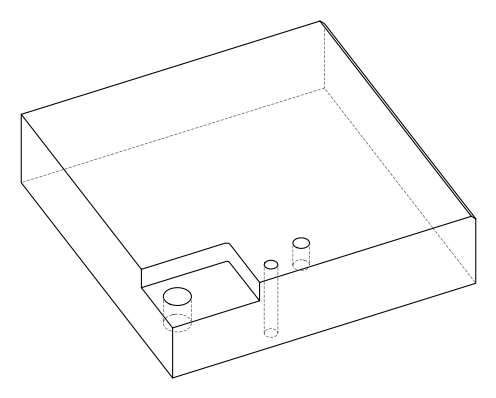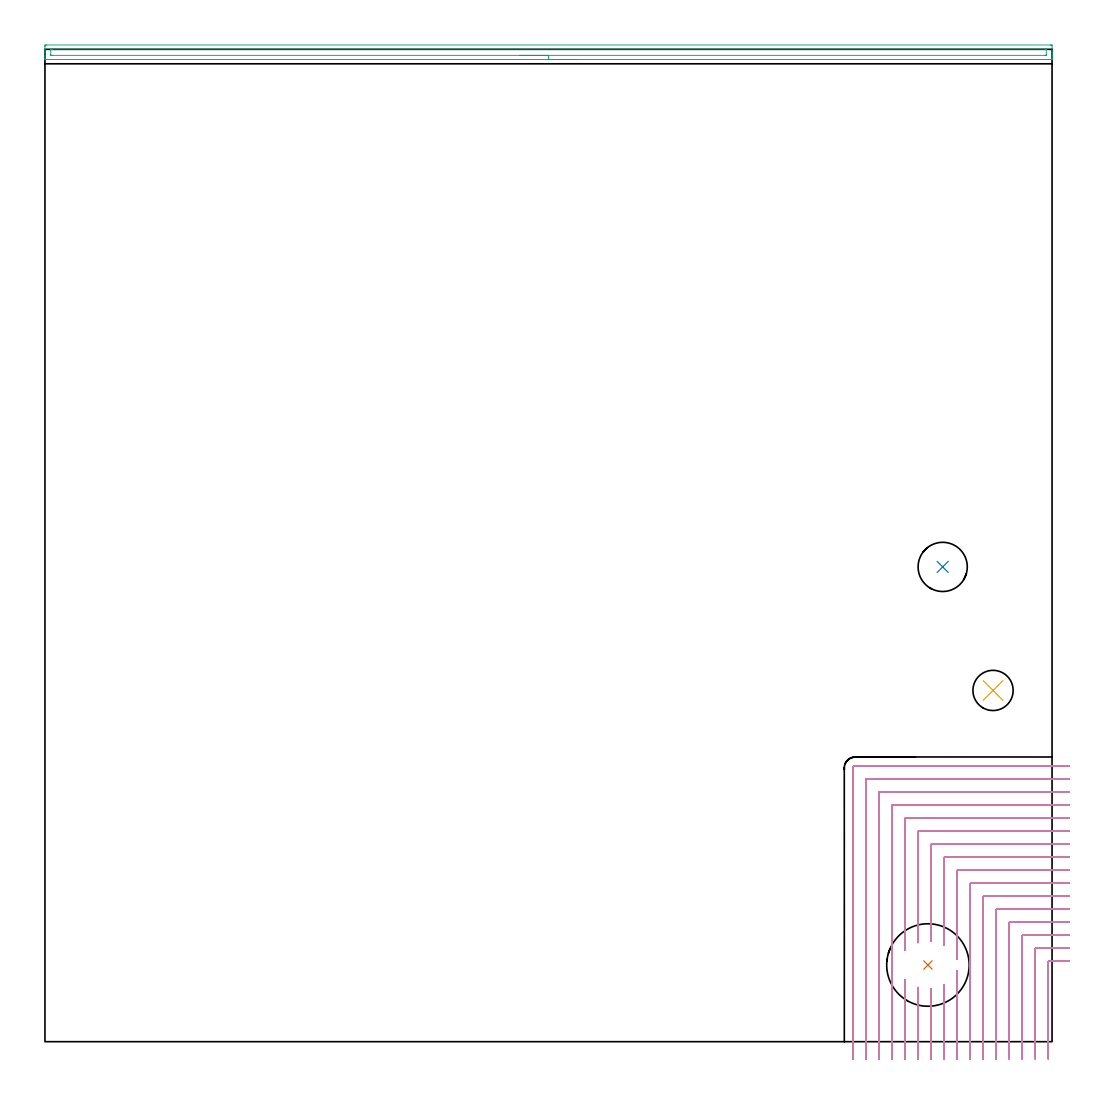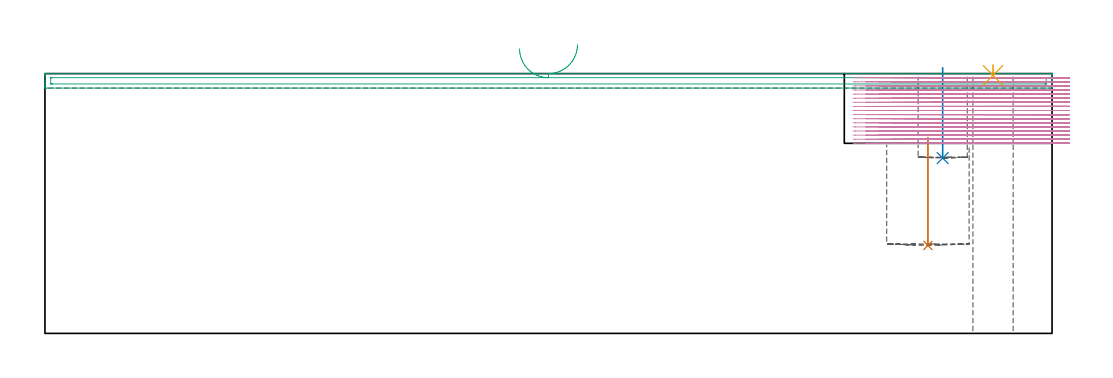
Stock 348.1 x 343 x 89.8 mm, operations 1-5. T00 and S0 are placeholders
(PLAN: 8 operations, 7 tool changes, 72.1 min)
(1 INDEXABLE_INSERT_DRILL_BLIND_HOLE_FROM_SOLID | STEP1POCKET | NXT0302_028 | 0.16 min | 37657 mm3)
(2 INDEXABLE_INSERT_DRILL_BLIND_HOLE_FROM_SOLID_1 | STEP1POCKET_1 | NXT0302_005 | 0.13 min | 6572 mm3)
(3 AREA_MILL | FG_CHAMFER_SURFACE | UGT0205_001 | 5.75 min | 4358 mm3)
(4 MILL_CORNER_NOTCH_RECTANGULAR | CORNER_NOTCH_RECTANGULAR | NXT0201_008 | Follow Part, ap 1.5, ae 75% | 65.14 min | 154837 mm3)
(5 SPOT_DRILL | STEP1HOLE | NXT0321_9005460120000 | 0.03 min | 1 mm3)
(6 DRILL_BLIND_HOLE_INTO_CENTER | STEP1HOLE | NXT0301_062 | 0.06 min | 815 mm3)
(7 GUN_DRILL_THROUGH_HOLE | STEP1HOLE | UGT0307_006 | 0.46 min | 4889 mm3)
(8 DRILL_TO_ENLARGE_THROUGH_HOLE | STEP1HOLE | UGT0301_272 | 0.39 min | 7895 mm3)
(TOOL NXT0302_028 | Index. Insert Drill 28.5mm [880-D2850L32-03] | D28.5 PA176 FL86 Z2)
(TOOL NXT0302_005 | Index. Insert Drill 17mm [880-D1700L20-05] | D17 PA176 FL85 Z2)
(TOOL UGT0205_001 | Chamfer Mill 20 x 3 x 45 deg. | D20 FL50 Z2)
(TOOL NXT0201_008 | ENDMILL 6mm [2P460-0600-NA 1630] | D6 FL26 Z6)
(TOOL NXT0321_9005460120000 | NC Spot Drill, 142deg, 12mm, Carbide, Uncoated | D12 PA142 FL30 Z2)
(TOOL NXT0301_062 | Carbide Drill 9.1mm [860.1-0910-027A1-MM 2214] | D9.1 PA140 FL47 Z2)
(TOOL UGT0307_006 | Gun Drill 9 mm | D9 PA130 FL24 Z1)
(TOOL UGT0301_272 | Twist Drill 13.9 mm | D13.9 PA118 FL108 Z2)
(OP 1 INDEXABLE_INSERT_DRILL_BLIND_HOLE_FROM_SOLID)
G17 G21 G94 G90
T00 M6
G54
G17 G0 G90 X305.2 Y26.5 S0 M3
G43 Z99.8 H1
G94 G81 G98 Z30.4 F250. R67.7
G80
M5
M2
(OP 2 INDEXABLE_INSERT_DRILL_BLIND_HOLE_FROM_SOLID_1)
G17 G21 G94 G90
T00 M6
G54
G17 G0 G90 X310.3 Y164.1 S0 M3
G43 Z99.8 H1
G94 G81 G98 Z60.6 F250. R91.8
G80
M5
M2
(OP 3 AREA_MILL)
G17 G21 G94 G90
T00 M6
G54
G17 G0 G90 X184.05 Y339.5 S1061 M3
G43 Z99.8 H0
G94 G1 X184.012 Z98.928 F250.
X183.898 Z98.063
X183.709 Z97.212
X183.447 Z96.38
X183.113 Z95.574
X182.71 Z94.8
X182.242 Z94.064
X181.71 Z93.372
X181.121 Z92.729
X180.478 Z92.14
X179.786 Z91.608
X179.05 Z91.14
X178.276 Z90.737
X177.47 Z90.403
X176.638 Z90.141
X175.787 Z89.952
X174.922 Z89.838
X174.05 Z89.8
X0.179
X0.01 Y339.503 Z89.788
X0.002 Y339.627 Z89.665
X0. Y339.757 Z89.543
Y339.992 Z89.307
Y340.692 Z88.603
Y341.914 Z87.383
Y342.436 Z86.858
Y343.047 Z86.248
Y343.308 Z85.987
Y343.919 Z85.377
X0.003 Y344.18 Z85.116
X0.01 Y344.493 Z84.803
X0.301 Y344.498 Z84.8
X0.626 Y344.5
X347.474
X347.799 Y344.498
X348.09 Y344.493 Z84.803
X348.1 Y344.18 Z85.116
Y342.436 Z86.858
Y341.914 Z87.383
Y341.564 Z87.732
Y341.042 Z88.254
Y340.692 Z88.603
Y339.992 Z89.307
Y339.757 Z89.543
X348.098 Y339.627 Z89.665
X348.09 Y339.503 Z89.788
X347.921 Y339.5 Z89.8
X174.05
Y340.914 Z88.386
X2.414 Y340.915 Z88.385
X2.184 Y340.917 Z88.383
X2.058 Y340.921 Z88.379
X2.009 Y340.928 Z88.372
X2.007 Y340.955 Z88.345
X2.001 Y341.095 Z88.205
Y342.839 Z86.461
X2.005 Y342.975 Z86.325
X2.01 Y343.076 Z86.224
X2.082 Y343.079 Z86.221
X2.414 Y343.084 Z86.216
X2.642 Y343.085 Z86.215
X345.686
X345.916 Y343.083 Z86.217
X346.042 Y343.079 Z86.221
X346.091 Y343.072 Z86.228
X346.093 Y343.045 Z86.255
X346.099 Y342.906 Z86.394
Y341.161 Z88.139
X346.095 Y341.026 Z88.274
X346.09 Y340.924 Z88.376
X346.018 Y340.921 Z88.379
X345.686 Y340.916 Z88.384
X345.458 Y340.915 Z88.385
X174.05 Y340.914 Z88.386
X173.178 Z88.424
X172.314 Z88.538
X171.462 Z88.727
X170.63 Z88.989
X169.824 Z89.323
X169.05 Z89.726
X168.314 Z90.194
X167.622 Z90.725
X166.979 Z91.315
X166.39 Z91.958
X165.858 Z92.65
X165.39 Z93.386
X164.987 Z94.16
X164.653 Z94.966
X164.391 Z95.798
X164.202 Z96.649
X164.088 Z97.514
X164.05 Z98.386
G0 Z99.8
M5
M2
(OP 4 MILL_CORNER_NOTCH_RECTANGULAR)
G17 G21 G94 G90
T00 M6
G54
G17 G0 G90 X354.1 Y27.9 S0 M3
G43 Z99.8 H1
Z88.382
G94 G1 X351.1 F250.
X347.095 F500.
G3 X346.8 Y27.605 R0.3
G1 Y-3.
Y-6. F250.
G0 Z99.8
X354.1 Y32.4
Z88.382
G1 X351.1
X342.596 F500.
G3 X342.3 Y32.105 R0.3
G1 Y-3.
Y-6. F250.
G0 Z99.8
X354.1 Y36.9
Z88.382
G1 X351.1
X338.096 F500.
G3 X337.8 Y36.604 R0.3
G1 Y-3.
Y-6. F250.
G0 Z99.8
X354.1 Y41.4
Z88.382
G1 X351.1
X333.596 F500.
G3 X333.3 Y41.104 R0.3
G1 Y-3.
Y-6. F250.
G0 Z99.8
X354.1 Y45.9
Z88.382
G1 X351.1
X329.096 F500.
G3 X328.8 Y45.604 R0.3
G1 Y-3.
Y-6. F250.
G0 Z99.8
X354.1 Y50.4
Z88.382
G1 X351.1
X324.596 F500.
G3 X324.3 Y50.104 R0.3
G1 Y-3.
Y-6. F250.
G0 Z99.8
X354.1 Y54.9
Z88.382
G1 X351.1
X320.096 F500.
G3 X319.8 Y54.604 R0.3
G1 Y-3.
Y-6. F250.
G0 Z99.8
X354.1 Y59.4
Z88.382
G1 X351.1
X315.597 F500.
G3 X315.3 Y59.103 R0.3
G1 Y31.448
Y28.448 F250.
G0 Z99.8
X354.1 Y63.9
Z88.382
G1 X351.1
X311.097 F500.
G3 X310.8 Y63.603 R0.3
G1 Y36.252
Y33.252 F250.
G0 Z99.8
X354.1 Y68.4
Z88.382
G1 X351.1
X306.597 F500.
G3 X306.3 Y68.103 R0.3
G1 Y37.692
Y34.692 F250.
G0 Z99.8
X354.1 Y72.9
Z88.382
G1 X351.1
X302.097 F500.
G3 X301.8 Y72.603 R0.3
G1 Y37.221
Y34.221 F250.
G0 Z99.8
X354.1 Y77.4
Z88.382
G1 X351.1
X297.597 F500.
G3 X297.3 Y77.103 R0.3
G1 Y34.507
Y31.507 F250.
G0 Z99.8
X315.3 Y24.562
Z88.382
G1 Y21.562
Y-3. F500.
Y-6. F250.
G0 Z99.8
X310.8 Y19.753
Z88.382
G1 Y16.753
Y-3. F500.
Y-6. F250.
G0 Z99.8
X306.3 Y18.31
Z88.382
G1 Y15.31
Y-3. F500.
Y-6. F250.
G0 Z99.8
X301.8 Y18.777
Z88.382
G1 Y15.777
Y-3. F500.
Y-6. F250.
G0 Z99.8
X297.3 Y21.499
Z88.382
G1 Y18.499
Y-3. F500.
Y-6. F250.
G0 Z99.8
X354.1 Y81.9
Z88.382
G1 X351.1
X293.097 F500.
G3 X292.8 Y81.603 R0.3
G1 Y-3.
Y-6. F250.
G0 Z99.8
X354.1 Y86.4
Z88.382
G1 X351.1
X288.597 F500.
G3 X288.3 Y86.103 R0.3
G1 Y-3.
Y-6. F250.
G0 Z99.8
X354.1 Y90.9
Z88.382
G1 X351.1
X284.098 F500.
G3 X283.8 Y90.602 R0.3
G1 Y-3.
Y-6. F250.
G0 Z99.8
X354.1 Y95.4
Z88.382
G1 X351.1
X280.1 F500.
G3 X279.3 Y94.6 R0.8
G1 Y-3.
Y-6. F250.
G0 Z99.8
X354.1 Y27.9
Z86.965
G1 X351.1
X347.095 F500.
G3 X346.8 Y27.605 R0.3
G1 Y-3.
Y-6. F250.
G0 Z99.8
X354.1 Y32.4
Z86.965
G1 X351.1
X342.596 F500.
G3 X342.3 Y32.104 R0.3
G1 Y-3.
Y-6. F250.
G0 Z99.8
X354.1 Y36.9
Z86.965
G1 X351.1
X338.096 F500.
G3 X337.8 Y36.604 R0.3
G1 Y-3.
Y-6. F250.
G0 Z99.8
X354.1 Y41.4
Z86.965
G1 X351.1
X333.596 F500.
G3 X333.3 Y41.104 R0.3
G1 Y-3.
Y-6. F250.
G0 Z99.8
X354.1 Y45.9
Z86.965
G1 X351.1
X329.096 F500.
G3 X328.8 Y45.604 R0.3
G1 Y-3.
Y-6. F250.
G0 Z99.8
X354.1 Y50.4
Z86.965
G1 X351.1
X324.596 F500.
G3 X324.3 Y50.104 R0.3
G1 Y-3.
Y-6. F250.
G0 Z99.8
X354.1 Y54.9
Z86.965
G1 X351.1
X320.096 F500.
G3 X319.8 Y54.604 R0.3
G1 Y-3.
Y-6. F250.
G0 Z99.8
X354.1 Y59.4
Z86.965
G1 X351.1
X315.597 F500.
G3 X315.3 Y59.103 R0.3
G1 Y31.448
Y28.448 F250.
G0 Z99.8
X354.1 Y63.9
Z86.965
G1 X351.1
X311.097 F500.
G3 X310.8 Y63.603 R0.3
G1 Y36.252
Y33.252 F250.
G0 Z99.8
X354.1 Y68.4
Z86.965
G1 X351.1
X306.597 F500.
G3 X306.3 Y68.103 R0.3
G1 Y37.692
Y34.692 F250.
G0 Z99.8
X354.1 Y72.9
Z86.965
G1 X351.1
X302.097 F500.
G3 X301.8 Y72.603 R0.3
G1 Y37.221
Y34.221 F250.
G0 Z99.8
X354.1 Y77.4
Z86.965
G1 X351.1
X297.597 F500.
G3 X297.3 Y77.103 R0.3
G1 Y34.507
Y31.507 F250.
G0 Z99.8
X315.3 Y24.564
Z86.965
G1 Y21.564
Y-3. F500.
Y-6. F250.
G0 Z99.8
X310.8 Y19.754
Z86.965
G1 Y16.754
Y-3. F500.
Y-6. F250.
G0 Z99.8
X306.3 Y18.31
Z86.965
G1 Y15.31
Y-3. F500.
Y-6. F250.
G0 Z99.8
X301.8 Y18.777
Z86.965
G1 Y15.777
Y-3. F500.
Y-6. F250.
G0 Z99.8
X297.3 Y21.5
Z86.965
G1 Y18.5
Y-3. F500.
Y-6. F250.
G0 Z99.8
X354.1 Y81.9
Z86.965
G1 X351.1
X293.097 F500.
G3 X292.8 Y81.603 R0.3
G1 Y-3.
Y-6. F250.
G0 Z99.8
X354.1 Y86.4
Z86.965
G1 X351.1
X288.597 F500.
G3 X288.3 Y86.103 R0.3
G1 Y-3.
Y-6. F250.
G0 Z99.8
X354.1 Y90.9
Z86.965
G1 X351.1
X284.098 F500.
G3 X283.8 Y90.602 R0.3
G1 Y-3.
Y-6. F250.
G0 Z99.8
X354.1 Y95.4
Z86.965
G1 X351.1
X280.1 F500.
G3 X279.3 Y94.6 R0.8
G1 Y-3.
Y-6. F250.
G0 Z99.8
X354.1 Y27.9
Z85.547
G1 X351.1
X347.095 F500.
G3 X346.8 Y27.605 R0.3
G1 Y-3.
Y-6. F250.
G0 Z99.8
X354.1 Y32.4
Z85.547
G1 X351.1
X342.596 F500.
G3 X342.3 Y32.104 R0.3
G1 Y-3.
Y-6. F250.
G0 Z99.8
X354.1 Y36.9
Z85.547
G1 X351.1
X338.096 F500.
G3 X337.8 Y36.604 R0.3
G1 Y-3.
Y-6. F250.
G0 Z99.8
X354.1 Y41.4
Z85.547
G1 X351.1
X333.596 F500.
G3 X333.3 Y41.104 R0.3
G1 Y-3.
Y-6. F250.
G0 Z99.8
X354.1 Y45.9
Z85.547
G1 X351.1
X329.096 F500.
G3 X328.8 Y45.604 R0.3
G1 Y-3.
Y-6. F250.
G0 Z99.8
X354.1 Y50.4
Z85.547
G1 X351.1
X324.596 F500.
G3 X324.3 Y50.104 R0.3
G1 Y-3.
Y-6. F250.
G0 Z99.8
X354.1 Y54.9
Z85.547
G1 X351.1
X320.096 F500.
G3 X319.8 Y54.604 R0.3
G1 Y-3.
Y-6. F250.
G0 Z99.8
X354.1 Y59.4
Z85.547
G1 X351.1
X315.597 F500.
G3 X315.3 Y59.103 R0.3
G1 Y31.448
Y28.448 F250.
G0 Z99.8
X354.1 Y63.9
Z85.547
G1 X351.1
X311.097 F500.
G3 X310.8 Y63.603 R0.3
G1 Y36.252
Y33.252 F250.
G0 Z99.8
X354.1 Y68.4
Z85.547
G1 X351.1
X306.597 F500.
G3 X306.3 Y68.103 R0.3
G1 Y37.692
Y34.692 F250.
G0 Z99.8
X354.1 Y72.9
Z85.547
G1 X351.1
X302.097 F500.
G3 X301.8 Y72.603 R0.3
G1 Y37.221
Y34.221 F250.
G0 Z99.8
X354.1 Y77.4
Z85.547
G1 X351.1
X297.597 F500.
G3 X297.3 Y77.103 R0.3
G1 Y34.507
Y31.507 F250.
G0 Z99.8
X315.3 Y24.564
Z85.547
G1 Y21.564
Y-3. F500.
Y-6. F250.
G0 Z99.8
X310.8 Y19.754
Z85.547
G1 Y16.754
Y-3. F500.
Y-6. F250.
G0 Z99.8
X306.3 Y18.31
Z85.547
G1 Y15.31
Y-3. F500.
Y-6. F250.
G0 Z99.8
X301.8 Y18.777
Z85.547
G1 Y15.777
Y-3. F500.
Y-6. F250.
G0 Z99.8
X297.3 Y21.5
Z85.547
G1 Y18.5
Y-3. F500.
Y-6. F250.
G0 Z99.8
X354.1 Y81.9
Z85.547
G1 X351.1
X293.097 F500.
G3 X292.8 Y81.603 R0.3
G1 Y-3.
Y-6. F250.
G0 Z99.8
X354.1 Y86.4
Z85.547
G1 X351.1
X288.597 F500.
G3 X288.3 Y86.103 R0.3
G1 Y-3.
Y-6. F250.
G0 Z99.8
X354.1 Y90.9
Z85.547
G1 X351.1
X284.098 F500.
G3 X283.8 Y90.602 R0.3
G1 Y-3.
Y-6. F250.
G0 Z99.8
X354.1 Y95.4
Z85.547
G1 X351.1
X280.1 F500.
G3 X279.3 Y94.6 R0.8
G1 Y-3.
Y-6. F250.
G0 Z99.8
X354.1 Y27.9
Z84.129
G1 X351.1
X347.095 F500.
G3 X346.8 Y27.605 R0.3
G1 Y-3.
Y-6. F250.
G0 Z99.8
X354.1 Y32.4
Z84.129
G1 X351.1
X342.596 F500.
G3 X342.3 Y32.104 R0.3
G1 Y-3.
Y-6. F250.
G0 Z99.8
X354.1 Y36.9
Z84.129
G1 X351.1
X338.096 F500.
G3 X337.8 Y36.604 R0.3
G1 Y-3.
Y-6. F250.
G0 Z99.8
X354.1 Y41.4
Z84.129
G1 X351.1
X333.596 F500.
G3 X333.3 Y41.104 R0.3
G1 Y-3.
Y-6. F250.
G0 Z99.8
X354.1 Y45.9
Z84.129
G1 X351.1
X329.096 F500.
G3 X328.8 Y45.604 R0.3
G1 Y-3.
Y-6. F250.
G0 Z99.8
X354.1 Y50.4
Z84.129
G1 X351.1
X324.596 F500.
G3 X324.3 Y50.104 R0.3
G1 Y-3.
Y-6. F250.
G0 Z99.8
X354.1 Y54.9
Z84.129
G1 X351.1
X320.096 F500.
G3 X319.8 Y54.604 R0.3
G1 Y-3.
Y-6. F250.
G0 Z99.8
X354.1 Y59.4
Z84.129
G1 X351.1
X315.597 F500.
G3 X315.3 Y59.103 R0.3
G1 Y31.448
Y28.448 F250.
G0 Z99.8
X354.1 Y63.9
Z84.129
G1 X351.1
X311.097 F500.
G3 X310.8 Y63.603 R0.3
G1 Y36.252
Y33.252 F250.
G0 Z99.8
X354.1 Y68.4
Z84.129
G1 X351.1
X306.597 F500.
G3 X306.3 Y68.103 R0.3
G1 Y37.692
Y34.692 F250.
G0 Z99.8
X354.1 Y72.9
Z84.129
G1 X351.1
X302.097 F500.
G3 X301.8 Y72.603 R0.3
G1 Y37.221
Y34.221 F250.
G0 Z99.8
X354.1 Y77.4
Z84.129
G1 X351.1
X297.597 F500.
G3 X297.3 Y77.103 R0.3
G1 Y34.507
Y31.507 F250.
G0 Z99.8
X315.3 Y24.562
Z84.129
G1 Y21.562
Y-3. F500.
Y-6. F250.
G0 Z99.8
X310.8 Y19.753
Z84.129
G1 Y16.753
Y-3. F500.
Y-6. F250.
G0 Z99.8
X306.3 Y18.31
Z84.129
G1 Y15.31
Y-3. F500.
Y-6. F250.
G0 Z99.8
X301.8 Y18.777
Z84.129
G1 Y15.777
Y-3. F500.
Y-6. F250.
G0 Z99.8
X297.3 Y21.499
Z84.129
G1 Y18.499
Y-3. F500.
Y-6. F250.
G0 Z99.8
X354.1 Y81.9
Z84.129
G1 X351.1
X293.097 F500.
G3 X292.8 Y81.603 R0.3
G1 Y-3.
Y-6. F250.
G0 Z99.8
X354.1 Y86.4
Z84.129
G1 X351.1
X288.597 F500.
G3 X288.3 Y86.103 R0.3
G1 Y-3.
Y-6. F250.
G0 Z99.8
X354.1 Y90.9
Z84.129
G1 X351.1
X284.098 F500.
G3 X283.8 Y90.602 R0.3
G1 Y-3.
Y-6. F250.
G0 Z99.8
X354.1 Y95.4
Z84.129
G1 X351.1
X280.1 F500.
G3 X279.3 Y94.6 R0.8
G1 Y-3.
Y-6. F250.
G0 Z99.8
X354.1 Y27.9
Z82.712
G1 X351.1
X347.095 F500.
G3 X346.8 Y27.605 R0.3
G1 Y-3.
Y-6. F250.
G0 Z99.8
X354.1 Y32.4
Z82.712
G1 X351.1
X342.596 F500.
G3 X342.3 Y32.104 R0.3
G1 Y-3.
Y-6. F250.
G0 Z99.8
X354.1 Y36.9
Z82.712
G1 X351.1
X338.096 F500.
G3 X337.8 Y36.604 R0.3
G1 Y-3.
Y-6. F250.
G0 Z99.8
X354.1 Y41.4
Z82.712
G1 X351.1
X333.596 F500.
G3 X333.3 Y41.104 R0.3
G1 Y-3.
Y-6. F250.
G0 Z99.8
X354.1 Y45.9
Z82.712
G1 X351.1
X329.096 F500.
G3 X328.8 Y45.604 R0.3
G1 Y-3.
Y-6. F250.
G0 Z99.8
X354.1 Y50.4
Z82.712
G1 X351.1
X324.596 F500.
G3 X324.3 Y50.104 R0.3
G1 Y-3.
Y-6. F250.
G0 Z99.8
X354.1 Y54.9
Z82.712
G1 X351.1
X320.096 F500.
G3 X319.8 Y54.604 R0.3
G1 Y-3.
Y-6. F250.
G0 Z99.8
X354.1 Y59.4
Z82.712
G1 X351.1
X315.597 F500.
G3 X315.3 Y59.103 R0.3
G1 Y31.448
Y28.448 F250.
G0 Z99.8
X354.1 Y63.9
Z82.712
G1 X351.1
X311.097 F500.
G3 X310.8 Y63.603 R0.3
G1 Y36.252
Y33.252 F250.
G0 Z99.8
X354.1 Y68.4
Z82.712
G1 X351.1
X306.597 F500.
G3 X306.3 Y68.103 R0.3
G1 Y37.692
Y34.692 F250.
G0 Z99.8
X354.1 Y72.9
Z82.712
G1 X351.1
X302.097 F500.
G3 X301.8 Y72.603 R0.3
G1 Y37.221
Y34.221 F250.
G0 Z99.8
X354.1 Y77.4
Z82.712
G1 X351.1
X297.597 F500.
G3 X297.3 Y77.103 R0.3
G1 Y34.507
Y31.507 F250.
G0 Z99.8
X315.3 Y24.562
Z82.712
G1 Y21.562
Y-3. F500.
Y-6. F250.
G0 Z99.8
X310.8 Y19.753
Z82.712
G1 Y16.753
Y-3. F500.
Y-6. F250.
G0 Z99.8
X306.3 Y18.31
Z82.712
G1 Y15.31
Y-3. F500.
Y-6. F250.
G0 Z99.8
X301.8 Y18.777
Z82.712
G1 Y15.777
Y-3. F500.
Y-6. F250.
G0 Z99.8
X297.3 Y21.499
Z82.712
G1 Y18.499
Y-3. F500.
Y-6. F250.
G0 Z99.8
X354.1 Y81.9
Z82.712
G1 X351.1
X293.097 F500.
G3 X292.8 Y81.603 R0.3
G1 Y-3.
Y-6. F250.
G0 Z99.8
X354.1 Y86.4
Z82.712
G1 X351.1
X288.597 F500.
G3 X288.3 Y86.103 R0.3
G1 Y-3.
Y-6. F250.
G0 Z99.8
X354.1 Y90.9
Z82.712
G1 X351.1
X284.098 F500.
G3 X283.8 Y90.602 R0.3
G1 Y-3.
Y-6. F250.
G0 Z99.8
X354.1 Y95.4
Z82.712
G1 X351.1
X280.1 F500.
G3 X279.3 Y94.6 R0.8
G1 Y-3.
Y-6. F250.
G0 Z99.8
X354.1 Y27.9
Z81.294
G1 X351.1
X347.095 F500.
G3 X346.8 Y27.605 R0.3
G1 Y-3.
Y-6. F250.
G0 Z99.8
X354.1 Y32.4
Z81.294
G1 X351.1
X342.596 F500.
G3 X342.3 Y32.104 R0.3
G1 Y-3.
Y-6. F250.
G0 Z99.8
X354.1 Y36.9
Z81.294
G1 X351.1
X338.096 F500.
G3 X337.8 Y36.604 R0.3
G1 Y-3.
Y-6. F250.
G0 Z99.8
X354.1 Y41.4
Z81.294
G1 X351.1
X333.596 F500.
G3 X333.3 Y41.104 R0.3
G1 Y-3.
Y-6. F250.
G0 Z99.8
X354.1 Y45.9
Z81.294
G1 X351.1
X329.096 F500.
G3 X328.8 Y45.604 R0.3
G1 Y-3.
Y-6. F250.
G0 Z99.8
X354.1 Y50.4
Z81.294
G1 X351.1
X324.596 F500.
G3 X324.3 Y50.104 R0.3
G1 Y-3.
Y-6. F250.
G0 Z99.8
X354.1 Y54.9
Z81.294
G1 X351.1
X320.096 F500.
G3 X319.8 Y54.604 R0.3
G1 Y-3.
Y-6. F250.
G0 Z99.8
X354.1 Y59.4
Z81.294
G1 X351.1
X315.597 F500.
G3 X315.3 Y59.103 R0.3
G1 Y31.449
Y28.449 F250.
G0 Z99.8
X354.1 Y63.9
Z81.294
G1 X351.1
X311.097 F500.
G3 X310.8 Y63.603 R0.3
G1 Y36.253
Y33.253 F250.
G0 Z99.8
X354.1 Y68.4
Z81.294
G1 X351.1
X306.597 F500.
G3 X306.3 Y68.103 R0.3
G1 Y37.693
Y34.693 F250.
G0 Z99.8
X354.1 Y72.9
Z81.294
G1 X351.1
X302.097 F500.
G3 X301.8 Y72.603 R0.3
G1 Y37.222
Y34.222 F250.
G0 Z99.8
X354.1 Y77.4
Z81.294
G1 X351.1
X297.597 F500.
G3 X297.3 Y77.103 R0.3
G1 Y34.506
Y31.506 F250.
G0 Z99.8
X315.3 Y24.555
Z81.294
G1 Y21.555
Y-3. F500.
Y-6. F250.
G0 Z99.8
X310.8 Y19.75
Z81.294
G1 Y16.75
Y-3. F500.
Y-6. F250.
G0 Z99.8
X306.3 Y18.308
Z81.294
G1 Y15.308
Y-3. F500.
Y-6. F250.
G0 Z99.8
X301.8 Y18.777
Z81.294
G1 Y15.777
Y-3. F500.
Y-6. F250.
G0 Z99.8
X297.3 Y21.497
Z81.294
G1 Y18.497
Y-3. F500.
Y-6. F250.
G0 Z99.8
X354.1 Y81.9
Z81.294
G1 X351.1
X293.097 F500.
G3 X292.8 Y81.603 R0.3
G1 Y-3.
Y-6. F250.
G0 Z99.8
X354.1 Y86.4
Z81.294
G1 X351.1
X288.597 F500.
G3 X288.3 Y86.103 R0.3
G1 Y-3.
Y-6. F250.
G0 Z99.8
X354.1 Y90.9
Z81.294
G1 X351.1
X284.098 F500.
G3 X283.8 Y90.602 R0.3
G1 Y-3.
Y-6. F250.
G0 Z99.8
X354.1 Y95.4
Z81.294
G1 X351.1
X280.1 F500.
G3 X279.3 Y94.6 R0.8
G1 Y-3.
Y-6. F250.
G0 Z99.8
X354.1 Y27.9
Z79.876
G1 X351.1
X347.095 F500.
G3 X346.8 Y27.605 R0.3
G1 Y-3.
Y-6. F250.
G0 Z99.8
X354.1 Y32.4
Z79.876
G1 X351.1
X342.596 F500.
G3 X342.3 Y32.104 R0.3
G1 Y-3.
Y-6. F250.
G0 Z99.8
X354.1 Y36.9
Z79.876
G1 X351.1
X338.096 F500.
G3 X337.8 Y36.604 R0.3
G1 Y-3.
Y-6. F250.
G0 Z99.8
X354.1 Y41.4
Z79.876
G1 X351.1
X333.596 F500.
G3 X333.3 Y41.104 R0.3
G1 Y-3.
Y-6. F250.
G0 Z99.8
X354.1 Y45.9
Z79.876
G1 X351.1
X329.096 F500.
G3 X328.8 Y45.604 R0.3
G1 Y-3.
Y-6. F250.
G0 Z99.8
X354.1 Y50.4
Z79.876
G1 X351.1
X324.596 F500.
G3 X324.3 Y50.104 R0.3
G1 Y-3.
Y-6. F250.
G0 Z99.8
X354.1 Y54.9
Z79.876
G1 X351.1
X320.096 F500.
G3 X319.8 Y54.604 R0.3
G1 Y-3.
Y-6. F250.
G0 Z99.8
X354.1 Y59.4
Z79.876
G1 X351.1
X315.597 F500.
G3 X315.3 Y59.103 R0.3
G1 Y31.449
Y28.449 F250.
G0 Z99.8
X354.1 Y63.9
Z79.876
G1 X351.1
X311.097 F500.
G3 X310.8 Y63.603 R0.3
G1 Y36.253
Y33.253 F250.
G0 Z99.8
X354.1 Y68.4
Z79.876
G1 X351.1
X306.597 F500.
G3 X306.3 Y68.103 R0.3
G1 Y37.693
Y34.693 F250.
G0 Z99.8
X354.1 Y72.9
Z79.876
G1 X351.1
X302.097 F500.
G3 X301.8 Y72.603 R0.3
G1 Y37.222
Y34.222 F250.
G0 Z99.8
X354.1 Y77.4
Z79.876
G1 X351.1
X297.597 F500.
G3 X297.3 Y77.103 R0.3
G1 Y34.506
Y31.506 F250.
G0 Z99.8
X315.3 Y24.557
Z79.876
G1 Y21.557
Y-3. F500.
Y-6. F250.
G0 Z99.8
X310.8 Y19.751
Z79.876
G1 Y16.751
Y-3. F500.
Y-6. F250.
G0 Z99.8
X306.3 Y18.309
Z79.876
G1 Y15.309
Y-3. F500.
Y-6. F250.
G0 Z99.8
X301.8 Y18.777
Z79.876
G1 Y15.777
Y-3. F500.
Y-6. F250.
G0 Z99.8
X297.3 Y21.498
Z79.876
G1 Y18.498
Y-3. F500.
Y-6. F250.
G0 Z99.8
X354.1 Y81.9
Z79.876
G1 X351.1
X293.097 F500.
G3 X292.8 Y81.603 R0.3
G1 Y-3.
Y-6. F250.
G0 Z99.8
X354.1 Y86.4
Z79.876
G1 X351.1
X288.597 F500.
G3 X288.3 Y86.103 R0.3
G1 Y-3.
Y-6. F250.
G0 Z99.8
X354.1 Y90.9
Z79.876
G1 X351.1
X284.098 F500.
G3 X283.8 Y90.602 R0.3
G1 Y-3.
Y-6. F250.
G0 Z99.8
X354.1 Y95.4
Z79.876
G1 X351.1
X280.1 F500.
G3 X279.3 Y94.6 R0.8
G1 Y-3.
Y-6. F250.
G0 Z99.8
X354.1 Y27.9
Z78.459
G1 X351.1
X347.095 F500.
G3 X346.8 Y27.605 R0.3
G1 Y-3.
Y-6. F250.
G0 Z99.8
X354.1 Y32.4
Z78.459
G1 X351.1
X342.596 F500.
G3 X342.3 Y32.104 R0.3
G1 Y-3.
Y-6. F250.
G0 Z99.8
X354.1 Y36.9
Z78.459
G1 X351.1
X338.096 F500.
G3 X337.8 Y36.604 R0.3
G1 Y-3.
Y-6. F250.
G0 Z99.8
X354.1 Y41.4
Z78.459
G1 X351.1
X333.596 F500.
G3 X333.3 Y41.104 R0.3
G1 Y-3.
Y-6. F250.
G0 Z99.8
X354.1 Y45.9
Z78.459
G1 X351.1
X329.096 F500.
G3 X328.8 Y45.604 R0.3
G1 Y-3.
Y-6. F250.
G0 Z99.8
X354.1 Y50.4
Z78.459
G1 X351.1
X324.596 F500.
G3 X324.3 Y50.104 R0.3
G1 Y-3.
Y-6. F250.
G0 Z99.8
X354.1 Y54.9
Z78.459
G1 X351.1
X320.096 F500.
G3 X319.8 Y54.604 R0.3
G1 Y-3.
Y-6. F250.
G0 Z99.8
X354.1 Y59.4
Z78.459
G1 X351.1
X315.597 F500.
G3 X315.3 Y59.103 R0.3
G1 Y31.449
Y28.449 F250.
G0 Z99.8
X354.1 Y63.9
Z78.459
G1 X351.1
X311.097 F500.
G3 X310.8 Y63.603 R0.3
G1 Y36.253
Y33.253 F250.
G0 Z99.8
X354.1 Y68.4
Z78.459
G1 X351.1
X306.597 F500.
G3 X306.3 Y68.103 R0.3
G1 Y37.692
Y34.692 F250.
G0 Z99.8
X354.1 Y72.9
Z78.459
G1 X351.1
X302.097 F500.
G3 X301.8 Y72.603 R0.3
G1 Y37.221
Y34.221 F250.
G0 Z99.8
X354.1 Y77.4
Z78.459
G1 X351.1
X297.597 F500.
G3 X297.3 Y77.103 R0.3
G1 Y34.506
Y31.506 F250.
G0 Z99.8
X315.3 Y24.563
Z78.459
G1 Y21.563
Y-3. F500.
Y-6. F250.
G0 Z99.8
X310.8 Y19.751
Z78.459
G1 Y16.751
Y-3. F500.
Y-6. F250.
G0 Z99.8
X306.3 Y18.309
Z78.459
G1 Y15.309
Y-3. F500.
Y-6. F250.
G0 Z99.8
X301.8 Y18.778
Z78.459
G1 Y15.778
Y-3. F500.
Y-6. F250.
G0 Z99.8
X297.3 Y21.499
Z78.459
G1 Y18.499
Y-3. F500.
Y-6. F250.
G0 Z99.8
X354.1 Y81.9
Z78.459
G1 X351.1
X293.097 F500.
G3 X292.8 Y81.603 R0.3
G1 Y-3.
Y-6. F250.
G0 Z99.8
X354.1 Y86.4
Z78.459
G1 X351.1
X288.597 F500.
G3 X288.3 Y86.103 R0.3
G1 Y-3.
Y-6. F250.
G0 Z99.8
X354.1 Y90.9
Z78.459
G1 X351.1
X284.098 F500.
G3 X283.8 Y90.602 R0.3
G1 Y-3.
Y-6. F250.
G0 Z99.8
X354.1 Y95.4
Z78.459
G1 X351.1
X280.1 F500.
G3 X279.3 Y94.6 R0.8
G1 Y-3.
Y-6. F250.
G0 Z99.8
X354.1 Y27.9
Z77.041
G1 X351.1
X347.095 F500.
G3 X346.8 Y27.605 R0.3
G1 Y-3.
Y-6. F250.
G0 Z99.8
X354.1 Y32.4
Z77.041
G1 X351.1
X342.596 F500.
G3 X342.3 Y32.104 R0.3
G1 Y-3.
Y-6. F250.
G0 Z99.8
X354.1 Y36.9
Z77.041
G1 X351.1
X338.096 F500.
G3 X337.8 Y36.604 R0.3
G1 Y-3.
Y-6. F250.
G0 Z99.8
X354.1 Y41.4
Z77.041
G1 X351.1
X333.596 F500.
G3 X333.3 Y41.104 R0.3
G1 Y-3.
Y-6. F250.
G0 Z99.8
X354.1 Y45.9
Z77.041
G1 X351.1
X329.096 F500.
G3 X328.8 Y45.604 R0.3
G1 Y-3.
Y-6. F250.
G0 Z99.8
X354.1 Y50.4
Z77.041
G1 X351.1
X324.596 F500.
G3 X324.3 Y50.104 R0.3
G1 Y-3.
Y-6. F250.
G0 Z99.8
X354.1 Y54.9
Z77.041
G1 X351.1
X320.096 F500.
G3 X319.8 Y54.604 R0.3
G1 Y-3.
Y-6. F250.
G0 Z99.8
X354.1 Y59.4
Z77.041
G1 X351.1
X315.597 F500.
G3 X315.3 Y59.103 R0.3
G1 Y31.448
Y28.448 F250.
G0 Z99.8
X354.1 Y63.9
Z77.041
G1 X351.1
X311.097 F500.
G3 X310.8 Y63.603 R0.3
G1 Y36.252
Y33.252 F250.
G0 Z99.8
X354.1 Y68.4
Z77.041
G1 X351.1
X306.597 F500.
G3 X306.3 Y68.103 R0.3
G1 Y37.692
Y34.692 F250.
G0 Z99.8
X354.1 Y72.9
Z77.041
G1 X351.1
X302.097 F500.
G3 X301.8 Y72.603 R0.3
G1 Y37.221
Y34.221 F250.
G0 Z99.8
X354.1 Y77.4
Z77.041
G1 X351.1
X297.597 F500.
G3 X297.3 Y77.103 R0.3
G1 Y34.506
Y31.506 F250.
G0 Z99.8
X315.3 Y24.563
Z77.041
G1 Y21.563
Y-3. F500.
Y-6. F250.
G0 Z99.8
X310.8 Y19.753
Z77.041
G1 Y16.753
Y-3. F500.
Y-6. F250.
G0 Z99.8
X306.3 Y18.31
Z77.041
G1 Y15.31
Y-3. F500.
Y-6. F250.
G0 Z99.8
X301.8 Y18.778
Z77.041
G1 Y15.778
Y-3. F500.
Y-6. F250.
G0 Z99.8
X297.3 Y21.499
Z77.041
G1 Y18.499
Y-3. F500.
Y-6. F250.
G0 Z99.8
X354.1 Y81.9
Z77.041
G1 X351.1
X293.097 F500.
G3 X292.8 Y81.603 R0.3
G1 Y-3.
Y-6. F250.
G0 Z99.8
X354.1 Y86.4
Z77.041
G1 X351.1
X288.597 F500.
G3 X288.3 Y86.103 R0.3
G1 Y-3.
Y-6. F250.
G0 Z99.8
X354.1 Y90.9
Z77.041
G1 X351.1
X284.098 F500.
G3 X283.8 Y90.602 R0.3
G1 Y-3.
Y-6. F250.
G0 Z99.8
X354.1 Y95.4
Z77.041
G1 X351.1
X280.1 F500.
G3 X279.3 Y94.6 R0.8
G1 Y-3.
Y-6. F250.
G0 Z99.8
X354.1 Y27.9
Z75.623
G1 X351.1
X347.095 F500.
G3 X346.8 Y27.605 R0.3
G1 Y-3.
Y-6. F250.
G0 Z99.8
X354.1 Y32.4
Z75.623
G1 X351.1
X342.596 F500.
G3 X342.3 Y32.104 R0.3
G1 Y-3.
Y-6. F250.
G0 Z99.8
X354.1 Y36.9
Z75.623
G1 X351.1
X338.096 F500.
G3 X337.8 Y36.604 R0.3
G1 Y-3.
Y-6. F250.
G0 Z99.8
X354.1 Y41.4
Z75.623
G1 X351.1
X333.596 F500.
G3 X333.3 Y41.104 R0.3
G1 Y-3.
Y-6. F250.
G0 Z99.8
X354.1 Y45.9
Z75.623
G1 X351.1
X329.096 F500.
G3 X328.8 Y45.604 R0.3
G1 Y-3.
Y-6. F250.
G0 Z99.8
X354.1 Y50.4
Z75.623
G1 X351.1
X324.596 F500.
G3 X324.3 Y50.104 R0.3
G1 Y-3.
Y-6. F250.
G0 Z99.8
X354.1 Y54.9
Z75.623
G1 X351.1
X320.096 F500.
G3 X319.8 Y54.604 R0.3
G1 Y-3.
Y-6. F250.
G0 Z99.8
X354.1 Y59.4
Z75.623
G1 X351.1
X315.597 F500.
G3 X315.3 Y59.103 R0.3
G1 Y31.448
Y28.448 F250.
G0 Z99.8
X354.1 Y63.9
Z75.623
G1 X351.1
X311.097 F500.
G3 X310.8 Y63.603 R0.3
G1 Y36.252
Y33.252 F250.
G0 Z99.8
X354.1 Y68.4
Z75.623
G1 X351.1
X306.597 F500.
G3 X306.3 Y68.103 R0.3
G1 Y37.692
Y34.692 F250.
G0 Z99.8
X354.1 Y72.9
Z75.623
G1 X351.1
X302.097 F500.
G3 X301.8 Y72.603 R0.3
G1 Y37.221
Y34.221 F250.
G0 Z99.8
X354.1 Y77.4
Z75.623
G1 X351.1
X297.597 F500.
G3 X297.3 Y77.103 R0.3
G1 Y34.507
Y31.507 F250.
G0 Z99.8
X315.3 Y24.564
Z75.623
G1 Y21.564
Y-3. F500.
Y-6. F250.
G0 Z99.8
X310.8 Y19.754
Z75.623
G1 Y16.754
Y-3. F500.
Y-6. F250.
G0 Z99.8
X306.3 Y18.31
Z75.623
G1 Y15.31
Y-3. F500.
Y-6. F250.
G0 Z99.8
X301.8 Y18.777
Z75.623
G1 Y15.777
Y-3. F500.
Y-6. F250.
G0 Z99.8
X297.3 Y21.5
Z75.623
G1 Y18.5
Y-3. F500.
Y-6. F250.
G0 Z99.8
X354.1 Y81.9
Z75.623
G1 X351.1
X293.097 F500.
G3 X292.8 Y81.603 R0.3
G1 Y-3.
Y-6. F250.
G0 Z99.8
X354.1 Y86.4
Z75.623
G1 X351.1
X288.597 F500.
G3 X288.3 Y86.103 R0.3
G1 Y-3.
Y-6. F250.
G0 Z99.8
X354.1 Y90.9
Z75.623
G1 X351.1
X284.098 F500.
G3 X283.8 Y90.602 R0.3
G1 Y-3.
Y-6. F250.
G0 Z99.8
X354.1 Y95.4
Z75.623
G1 X351.1
X280.1 F500.
G3 X279.3 Y94.6 R0.8
G1 Y-3.
Y-6. F250.
G0 Z99.8
X354.1 Y27.9
Z74.206
G1 X351.1
X347.095 F500.
G3 X346.8 Y27.605 R0.3
G1 Y-3.
Y-6. F250.
G0 Z99.8
X354.1 Y32.4
Z74.206
G1 X351.1
X342.596 F500.
G3 X342.3 Y32.104 R0.3
G1 Y-3.
Y-6. F250.
G0 Z99.8
X354.1 Y36.9
Z74.206
G1 X351.1
X338.096 F500.
G3 X337.8 Y36.604 R0.3
G1 Y-3.
Y-6. F250.
G0 Z99.8
X354.1 Y41.4
Z74.206
G1 X351.1
X333.596 F500.
G3 X333.3 Y41.104 R0.3
G1 Y-3.
Y-6. F250.
G0 Z99.8
X354.1 Y45.9
Z74.206
G1 X351.1
X329.096 F500.
G3 X328.8 Y45.604 R0.3
G1 Y-3.
Y-6. F250.
G0 Z99.8
X354.1 Y50.4
Z74.206
G1 X351.1
X324.596 F500.
G3 X324.3 Y50.104 R0.3
G1 Y-3.
Y-6. F250.
G0 Z99.8
X354.1 Y54.9
Z74.206
G1 X351.1
X320.096 F500.
G3 X319.8 Y54.604 R0.3
G1 Y-3.
Y-6. F250.
G0 Z99.8
X354.1 Y59.4
Z74.206
G1 X351.1
X315.597 F500.
G3 X315.3 Y59.103 R0.3
G1 Y31.448
Y28.448 F250.
G0 Z99.8
X354.1 Y63.9
Z74.206
G1 X351.1
X311.097 F500.
G3 X310.8 Y63.603 R0.3
G1 Y36.252
Y33.252 F250.
G0 Z99.8
X354.1 Y68.4
Z74.206
G1 X351.1
X306.597 F500.
G3 X306.3 Y68.103 R0.3
G1 Y37.692
Y34.692 F250.
G0 Z99.8
X354.1 Y72.9
Z74.206
G1 X351.1
X302.097 F500.
G3 X301.8 Y72.603 R0.3
G1 Y37.221
Y34.221 F250.
G0 Z99.8
X354.1 Y77.4
Z74.206
G1 X351.1
X297.597 F500.
G3 X297.3 Y77.103 R0.3
G1 Y34.507
Y31.507 F250.
G0 Z99.8
X315.3 Y24.564
Z74.206
G1 Y21.564
Y-3. F500.
Y-6. F250.
G0 Z99.8
X310.8 Y19.754
Z74.206
G1 Y16.754
Y-3. F500.
Y-6. F250.
G0 Z99.8
X306.3 Y18.31
Z74.206
G1 Y15.31
Y-3. F500.
Y-6. F250.
G0 Z99.8
X301.8 Y18.777
Z74.206
G1 Y15.777
Y-3. F500.
Y-6. F250.
G0 Z99.8
X297.3 Y21.5
Z74.206
G1 Y18.5
Y-3. F500.
Y-6. F250.
G0 Z99.8
X354.1 Y81.9
Z74.206
G1 X351.1
X293.097 F500.
G3 X292.8 Y81.603 R0.3
G1 Y-3.
Y-6. F250.
G0 Z99.8
X354.1 Y86.4
Z74.206
G1 X351.1
X288.597 F500.
G3 X288.3 Y86.103 R0.3
G1 Y-3.
Y-6. F250.
G0 Z99.8
X354.1 Y90.9
Z74.206
G1 X351.1
X284.098 F500.
G3 X283.8 Y90.602 R0.3
G1 Y-3.
Y-6. F250.
G0 Z99.8
X354.1 Y95.4
Z74.206
G1 X351.1
X280.1 F500.
G3 X279.3 Y94.6 R0.8
G1 Y-3.
Y-6. F250.
G0 Z99.8
X354.1 Y27.9
Z72.788
G1 X351.1
X347.095 F500.
G3 X346.8 Y27.605 R0.3
G1 Y-3.
Y-6. F250.
G0 Z99.8
X354.1 Y32.4
Z72.788
G1 X351.1
X342.596 F500.
G3 X342.3 Y32.104 R0.3
G1 Y-3.
Y-6. F250.
G0 Z99.8
X354.1 Y36.9
Z72.788
G1 X351.1
X338.096 F500.
G3 X337.8 Y36.604 R0.3
G1 Y-3.
Y-6. F250.
G0 Z99.8
X354.1 Y41.4
Z72.788
G1 X351.1
X333.596 F500.
G3 X333.3 Y41.104 R0.3
G1 Y-3.
Y-6. F250.
G0 Z99.8
X354.1 Y45.9
Z72.788
G1 X351.1
X329.096 F500.
G3 X328.8 Y45.604 R0.3
G1 Y-3.
Y-6. F250.
G0 Z99.8
X354.1 Y50.4
Z72.788
G1 X351.1
X324.596 F500.
G3 X324.3 Y50.104 R0.3
G1 Y-3.
Y-6. F250.
G0 Z99.8
X354.1 Y54.9
Z72.788
G1 X351.1
X320.096 F500.
G3 X319.8 Y54.604 R0.3
G1 Y-3.
Y-6. F250.
G0 Z99.8
X354.1 Y59.4
Z72.788
G1 X351.1
X315.597 F500.
G3 X315.3 Y59.103 R0.3
G1 Y31.448
Y28.448 F250.
G0 Z99.8
X354.1 Y63.9
Z72.788
G1 X351.1
X311.097 F500.
G3 X310.8 Y63.603 R0.3
G1 Y36.252
Y33.252 F250.
G0 Z99.8
X354.1 Y68.4
Z72.788
G1 X351.1
X306.597 F500.
G3 X306.3 Y68.103 R0.3
G1 Y37.692
Y34.692 F250.
G0 Z99.8
X354.1 Y72.9
Z72.788
G1 X351.1
X302.097 F500.
G3 X301.8 Y72.603 R0.3
G1 Y37.221
Y34.221 F250.
G0 Z99.8
X354.1 Y77.4
Z72.788
G1 X351.1
X297.597 F500.
G3 X297.3 Y77.103 R0.3
G1 Y34.507
Y31.507 F250.
G0 Z99.8
X315.3 Y24.562
Z72.788
G1 Y21.562
Y-3. F500.
Y-6. F250.
G0 Z99.8
X310.8 Y19.753
Z72.788
G1 Y16.753
Y-3. F500.
Y-6. F250.
G0 Z99.8
X306.3 Y18.31
Z72.788
G1 Y15.31
Y-3. F500.
Y-6. F250.
G0 Z99.8
X301.8 Y18.777
Z72.788
G1 Y15.777
Y-3. F500.
Y-6. F250.
G0 Z99.8
X297.3 Y21.499
Z72.788
G1 Y18.499
Y-3. F500.
Y-6. F250.
G0 Z99.8
X354.1 Y81.9
Z72.788
G1 X351.1
X293.097 F500.
G3 X292.8 Y81.603 R0.3
G1 Y-3.
Y-6. F250.
G0 Z99.8
X354.1 Y86.4
Z72.788
G1 X351.1
X288.597 F500.
G3 X288.3 Y86.103 R0.3
G1 Y-3.
Y-6. F250.
G0 Z99.8
X354.1 Y90.9
Z72.788
G1 X351.1
X284.098 F500.
G3 X283.8 Y90.602 R0.3
G1 Y-3.
Y-6. F250.
G0 Z99.8
X354.1 Y95.4
Z72.788
G1 X351.1
X280.1 F500.
G3 X279.3 Y94.6 R0.8
G1 Y-3.
Y-6. F250.
G0 Z99.8
X354.1 Y27.9
Z71.371
G1 X351.1
X347.095 F500.
G3 X346.8 Y27.605 R0.3
G1 Y-3.
Y-6. F250.
G0 Z99.8
X354.1 Y32.4
Z71.371
G1 X351.1
X342.596 F500.
G3 X342.3 Y32.104 R0.3
G1 Y-3.
Y-6. F250.
G0 Z99.8
X354.1 Y36.9
Z71.371
G1 X351.1
X338.096 F500.
G3 X337.8 Y36.604 R0.3
G1 Y-3.
Y-6. F250.
G0 Z99.8
X354.1 Y41.4
Z71.371
G1 X351.1
X333.596 F500.
G3 X333.3 Y41.104 R0.3
G1 Y-3.
Y-6. F250.
G0 Z99.8
X354.1 Y45.9
Z71.371
G1 X351.1
X329.096 F500.
G3 X328.8 Y45.604 R0.3
G1 Y-3.
Y-6. F250.
G0 Z99.8
X354.1 Y50.4
Z71.371
G1 X351.1
X324.596 F500.
G3 X324.3 Y50.104 R0.3
G1 Y-3.
Y-6. F250.
G0 Z99.8
X354.1 Y54.9
Z71.371
G1 X351.1
X320.096 F500.
G3 X319.8 Y54.604 R0.3
G1 Y-3.
Y-6. F250.
G0 Z99.8
X354.1 Y59.4
Z71.371
G1 X351.1
X315.597 F500.
G3 X315.3 Y59.103 R0.3
G1 Y31.449
Y28.449 F250.
G0 Z99.8
X354.1 Y63.9
Z71.371
G1 X351.1
X311.097 F500.
G3 X310.8 Y63.603 R0.3
G1 Y36.253
Y33.253 F250.
G0 Z99.8
X354.1 Y68.4
Z71.371
G1 X351.1
X306.597 F500.
G3 X306.3 Y68.103 R0.3
G1 Y37.693
Y34.693 F250.
G0 Z99.8
X354.1 Y72.9
Z71.371
G1 X351.1
X302.097 F500.
G3 X301.8 Y72.603 R0.3
G1 Y37.222
Y34.222 F250.
G0 Z99.8
X354.1 Y77.4
Z71.371
G1 X351.1
X297.597 F500.
G3 X297.3 Y77.103 R0.3
G1 Y34.507
Y31.507 F250.
G0 Z99.8
X315.3 Y24.554
Z71.371
G1 Y21.554
Y-3. F500.
Y-6. F250.
G0 Z99.8
X310.8 Y19.749
Z71.371
G1 Y16.749
Y-3. F500.
Y-6. F250.
G0 Z99.8
X306.3 Y18.308
Z71.371
G1 Y15.308
Y-3. F500.
Y-6. F250.
G0 Z99.8
X301.8 Y18.777
Z71.371
G1 Y15.777
Y-3. F500.
Y-6. F250.
G0 Z99.8
X297.3 Y21.496
Z71.371
G1 Y18.496
Y-3. F500.
Y-6. F250.
G0 Z99.8
X354.1 Y81.9
Z71.371
G1 X351.1
X293.097 F500.
G3 X292.8 Y81.603 R0.3
G1 Y-3.
Y-6. F250.
G0 Z99.8
X354.1 Y86.4
Z71.371
G1 X351.1
X288.597 F500.
G3 X288.3 Y86.103 R0.3
G1 Y-3.
Y-6. F250.
G0 Z99.8
X354.1 Y90.9
Z71.371
G1 X351.1
X284.098 F500.
G3 X283.8 Y90.602 R0.3
G1 Y-3.
Y-6. F250.
G0 Z99.8
X354.1 Y95.4
Z71.371
G1 X351.1
X280.1 F500.
G3 X279.3 Y94.6 R0.8
G1 Y-3.
Y-6. F250.
G0 Z99.8
X354.1 Y27.9
Z69.953
G1 X351.1
X347.095 F500.
G3 X346.8 Y27.605 R0.3
G1 Y-3.
Y-6. F250.
G0 Z99.8
X354.1 Y32.4
Z69.953
G1 X351.1
X342.596 F500.
G3 X342.3 Y32.104 R0.3
G1 Y-3.
Y-6. F250.
G0 Z99.8
X354.1 Y36.9
Z69.953
G1 X351.1
X338.096 F500.
G3 X337.8 Y36.604 R0.3
G1 Y-3.
Y-6. F250.
G0 Z99.8
X354.1 Y41.4
Z69.953
G1 X351.1
X333.596 F500.
G3 X333.3 Y41.104 R0.3
G1 Y-3.
Y-6. F250.
G0 Z99.8
X354.1 Y45.9
Z69.953
G1 X351.1
X329.096 F500.
G3 X328.8 Y45.604 R0.3
G1 Y-3.
Y-6. F250.
G0 Z99.8
X354.1 Y50.4
Z69.953
G1 X351.1
X324.596 F500.
G3 X324.3 Y50.104 R0.3
G1 Y-3.
Y-6. F250.
G0 Z99.8
X354.1 Y54.9
Z69.953
G1 X351.1
X320.096 F500.
G3 X319.8 Y54.604 R0.3
G1 Y-3.
Y-6. F250.
G0 Z99.8
X354.1 Y59.4
Z69.953
G1 X351.1
X315.597 F500.
G3 X315.3 Y59.103 R0.3
G1 Y31.449
Y28.449 F250.
G0 Z99.8
X354.1 Y63.9
Z69.953
G1 X351.1
X311.097 F500.
G3 X310.8 Y63.603 R0.3
G1 Y36.253
Y33.253 F250.
G0 Z99.8
X354.1 Y68.4
Z69.953
G1 X351.1
X306.597 F500.
G3 X306.3 Y68.103 R0.3
G1 Y37.693
Y34.693 F250.
G0 Z99.8
X354.1 Y72.9
Z69.953
G1 X351.1
X302.097 F500.
G3 X301.8 Y72.603 R0.3
G1 Y37.222
Y34.222 F250.
G0 Z99.8
X354.1 Y77.4
Z69.953
G1 X351.1
X297.597 F500.
G3 X297.3 Y77.103 R0.3
G1 Y34.506
Y31.506 F250.
G0 Z99.8
X315.3 Y24.555
Z69.953
G1 Y21.555
Y-3. F500.
Y-6. F250.
G0 Z99.8
X310.8 Y19.75
Z69.953
G1 Y16.75
Y-3. F500.
Y-6. F250.
G0 Z99.8
X306.3 Y18.308
Z69.953
G1 Y15.308
Y-3. F500.
Y-6. F250.
G0 Z99.8
X301.8 Y18.777
Z69.953
G1 Y15.777
Y-3. F500.
Y-6. F250.
G0 Z99.8
X297.3 Y21.497
Z69.953
G1 Y18.497
Y-3. F500.
Y-6. F250.
G0 Z99.8
X354.1 Y81.9
Z69.953
G1 X351.1
X293.097 F500.
G3 X292.8 Y81.603 R0.3
G1 Y-3.
Y-6. F250.
G0 Z99.8
X354.1 Y86.4
Z69.953
G1 X351.1
X288.597 F500.
G3 X288.3 Y86.103 R0.3
G1 Y-3.
Y-6. F250.
G0 Z99.8
X354.1 Y90.9
Z69.953
G1 X351.1
X284.098 F500.
G3 X283.8 Y90.602 R0.3
G1 Y-3.
Y-6. F250.
G0 Z99.8
X354.1 Y95.4
Z69.953
G1 X351.1
X280.1 F500.
G3 X279.3 Y94.6 R0.8
G1 Y-3.
Y-6. F250.
G0 Z99.8
X354.1 Y27.9
Z68.535
G1 X351.1
X347.095 F500.
G3 X346.8 Y27.605 R0.3
G1 Y-3.
Y-6. F250.
G0 Z99.8
X354.1 Y32.4
Z68.535
G1 X351.1
X342.596 F500.
G3 X342.3 Y32.104 R0.3
G1 Y-3.
Y-6. F250.
G0 Z99.8
X354.1 Y36.9
Z68.535
G1 X351.1
X338.096 F500.
G3 X337.8 Y36.604 R0.3
G1 Y-3.
Y-6. F250.
G0 Z99.8
X354.1 Y41.4
Z68.535
G1 X351.1
X333.596 F500.
G3 X333.3 Y41.104 R0.3
G1 Y-3.
Y-6. F250.
G0 Z99.8
X354.1 Y45.9
Z68.535
G1 X351.1
X329.096 F500.
G3 X328.8 Y45.604 R0.3
G1 Y-3.
Y-6. F250.
G0 Z99.8
X354.1 Y50.4
Z68.535
G1 X351.1
X324.596 F500.
G3 X324.3 Y50.104 R0.3
G1 Y-3.
Y-6. F250.
G0 Z99.8
X354.1 Y54.9
Z68.535
G1 X351.1
X320.096 F500.
G3 X319.8 Y54.604 R0.3
G1 Y-3.
Y-6. F250.
G0 Z99.8
X354.1 Y59.4
Z68.535
G1 X351.1
X315.597 F500.
G3 X315.3 Y59.103 R0.3
G1 Y31.449
Y28.449 F250.
G0 Z99.8
X354.1 Y63.9
Z68.535
G1 X351.1
X311.097 F500.
G3 X310.8 Y63.603 R0.3
G1 Y36.253
Y33.253 F250.
G0 Z99.8
X354.1 Y68.4
Z68.535
G1 X351.1
X306.597 F500.
G3 X306.3 Y68.103 R0.3
G1 Y37.693
Y34.693 F250.
G0 Z99.8
X354.1 Y72.9
Z68.535
G1 X351.1
X302.097 F500.
G3 X301.8 Y72.603 R0.3
G1 Y37.222
Y34.222 F250.
G0 Z99.8
X354.1 Y77.4
Z68.535
G1 X351.1
X297.597 F500.
G3 X297.3 Y77.103 R0.3
G1 Y34.506
Y31.506 F250.
G0 Z99.8
X315.3 Y24.558
Z68.535
G1 Y21.558
Y-3. F500.
Y-6. F250.
G0 Z99.8
X310.8 Y19.751
Z68.535
G1 Y16.751
Y-3. F500.
Y-6. F250.
G0 Z99.8
X306.3 Y18.309
Z68.535
G1 Y15.309
Y-3. F500.
Y-6. F250.
G0 Z99.8
X301.8 Y18.777
Z68.535
G1 Y15.777
Y-3. F500.
Y-6. F250.
G0 Z99.8
X297.3 Y21.498
Z68.535
G1 Y18.498
Y-3. F500.
Y-6. F250.
G0 Z99.8
X354.1 Y81.9
Z68.535
G1 X351.1
X293.097 F500.
G3 X292.8 Y81.603 R0.3
G1 Y-3.
Y-6. F250.
G0 Z99.8
X354.1 Y86.4
Z68.535
G1 X351.1
X288.597 F500.
G3 X288.3 Y86.103 R0.3
G1 Y-3.
Y-6. F250.
G0 Z99.8
X354.1 Y90.9
Z68.535
G1 X351.1
X284.098 F500.
G3 X283.8 Y90.602 R0.3
G1 Y-3.
Y-6. F250.
G0 Z99.8
X354.1 Y95.4
Z68.535
G1 X351.1
X280.1 F500.
G3 X279.3 Y94.6 R0.8
G1 Y-3.
Y-6. F250.
G0 Z99.8
X354.1 Y27.9
Z67.118
G1 X351.1
X347.095 F500.
G3 X346.8 Y27.605 R0.3
G1 Y-3.
Y-6. F250.
G0 Z99.8
X354.1 Y32.4
Z67.118
G1 X351.1
X342.596 F500.
G3 X342.3 Y32.104 R0.3
G1 Y-3.
Y-6. F250.
G0 Z99.8
X354.1 Y36.9
Z67.118
G1 X351.1
X338.096 F500.
G3 X337.8 Y36.604 R0.3
G1 Y-3.
Y-6. F250.
G0 Z99.8
X354.1 Y41.4
Z67.118
G1 X351.1
X333.596 F500.
G3 X333.3 Y41.104 R0.3
G1 Y-3.
Y-6. F250.
G0 Z99.8
X354.1 Y45.9
Z67.118
G1 X351.1
X329.096 F500.
G3 X328.8 Y45.604 R0.3
G1 Y-3.
Y-6. F250.
G0 Z99.8
X354.1 Y50.4
Z67.118
G1 X351.1
X324.596 F500.
G3 X324.3 Y50.104 R0.3
G1 Y-3.
Y-6. F250.
G0 Z99.8
X354.1 Y54.9
Z67.118
G1 X351.1
X320.096 F500.
G3 X319.8 Y54.604 R0.3
G1 Y-3.
Y-6. F250.
G0 Z99.8
X354.1 Y59.4
Z67.118
G1 X351.1
X315.597 F500.
G3 X315.3 Y59.103 R0.3
G1 Y31.451
Y28.451 F250.
G0 Z99.8
X354.1 Y63.9
Z67.118
G1 X351.1
X311.097 F500.
G3 X310.8 Y63.603 R0.3
G1 Y36.254
Y33.254 F250.
G0 Z99.8
X354.1 Y68.4
Z67.118
G1 X351.1
X306.597 F500.
G3 X306.3 Y68.103 R0.3
G1 Y37.694
Y34.694 F250.
G0 Z99.8
X354.1 Y72.9
Z67.118
G1 X351.1
X302.097 F500.
G3 X301.8 Y72.603 R0.3
G1 Y37.222
Y34.222 F250.
G0 Z99.8
X354.1 Y77.4
Z67.118
G1 X351.1
X297.597 F500.
G3 X297.3 Y77.103 R0.3
G1 Y34.506
Y31.506 F250.
G0 Z99.8
X315.3 Y24.561
Z67.118
G1 Y21.561
Y-3. F500.
Y-6. F250.
G0 Z99.8
X310.8 Y19.753
Z67.118
G1 Y16.753
Y-3. F500.
Y-6. F250.
G0 Z99.8
X306.3 Y18.31
Z67.118
G1 Y15.31
Y-3. F500.
Y-6. F250.
G0 Z99.8
X301.8 Y18.777
Z67.118
G1 Y15.777
Y-3. F500.
Y-6. F250.
G0 Z99.8
X297.3 Y21.499
Z67.118
G1 Y18.499
Y-3. F500.
Y-6. F250.
G0 Z99.8
X354.1 Y81.9
Z67.118
G1 X351.1
X293.097 F500.
G3 X292.8 Y81.603 R0.3
G1 Y-3.
Y-6. F250.
G0 Z99.8
X354.1 Y86.4
Z67.118
G1 X351.1
X288.597 F500.
G3 X288.3 Y86.103 R0.3
G1 Y-3.
Y-6. F250.
G0 Z99.8
X354.1 Y90.9
Z67.118
G1 X351.1
X284.098 F500.
G3 X283.8 Y90.602 R0.3
G1 Y-3.
Y-6. F250.
G0 Z99.8
X354.1 Y95.4
Z67.118
G1 X351.1
X280.1 F500.
G3 X279.3 Y94.6 R0.8
G1 Y-3.
Y-6. F250.
G0 Z99.8
X354.1 Y27.9
Z65.7
G1 X351.1
X347.095 F500.
G3 X346.8 Y27.605 R0.3
G1 Y-3.
Y-6. F250.
G0 Z99.8
X354.1 Y32.4
Z65.7
G1 X351.1
X342.596 F500.
G3 X342.3 Y32.104 R0.3
G1 Y-3.
Y-6. F250.
G0 Z99.8
X354.1 Y36.9
Z65.7
G1 X351.1
X338.096 F500.
G3 X337.8 Y36.604 R0.3
G1 Y-3.
Y-6. F250.
G0 Z99.8
X354.1 Y41.4
Z65.7
G1 X351.1
X333.596 F500.
G3 X333.3 Y41.104 R0.3
G1 Y-3.
Y-6. F250.
G0 Z99.8
X354.1 Y45.9
Z65.7
G1 X351.1
X329.096 F500.
G3 X328.8 Y45.604 R0.3
G1 Y-3.
Y-6. F250.
G0 Z99.8
X354.1 Y50.4
Z65.7
G1 X351.1
X324.596 F500.
G3 X324.3 Y50.104 R0.3
G1 Y-3.
Y-6. F250.
G0 Z99.8
X354.1 Y54.9
Z65.7
G1 X351.1
X320.096 F500.
G3 X319.8 Y54.604 R0.3
G1 Y-3.
Y-6. F250.
G0 Z99.8
X354.1 Y59.4
Z65.7
G1 X351.1
X315.597 F500.
G3 X315.3 Y59.103 R0.3
G1 Y31.448
Y28.448 F250.
G0 Z99.8
X354.1 Y63.9
Z65.7
G1 X351.1
X311.097 F500.
G3 X310.8 Y63.603 R0.3
G1 Y36.252
Y33.252 F250.
G0 Z99.8
X354.1 Y68.4
Z65.7
G1 X351.1
X306.597 F500.
G3 X306.3 Y68.103 R0.3
G1 Y37.692
Y34.692 F250.
G0 Z99.8
X354.1 Y72.9
Z65.7
G1 X351.1
X302.097 F500.
G3 X301.8 Y72.603 R0.3
G1 Y37.221
Y34.221 F250.
G0 Z99.8
X354.1 Y77.4
Z65.7
G1 X351.1
X297.597 F500.
G3 X297.3 Y77.103 R0.3
G1 Y34.507
Y31.507 F250.
G0 Z99.8
X315.3 Y24.562
Z65.7
G1 Y21.562
Y-3. F500.
Y-6. F250.
G0 Z99.8
X310.8 Y19.753
Z65.7
G1 Y16.753
Y-3. F500.
Y-6. F250.
G0 Z99.8
X306.3 Y18.31
Z65.7
G1 Y15.31
Y-3. F500.
Y-6. F250.
G0 Z99.8
X301.8 Y18.777
Z65.7
G1 Y15.777
Y-3. F500.
Y-6. F250.
G0 Z99.8
X297.3 Y21.499
Z65.7
G1 Y18.499
Y-3. F500.
Y-6. F250.
G0 Z99.8
X354.1 Y81.9
Z65.7
G1 X351.1
X293.097 F500.
G3 X292.8 Y81.603 R0.3
G1 Y-3.
Y-6. F250.
G0 Z99.8
X354.1 Y86.4
Z65.7
G1 X351.1
X288.597 F500.
G3 X288.3 Y86.103 R0.3
G1 Y-3.
Y-6. F250.
G0 Z99.8
X354.1 Y90.9
Z65.7
G1 X351.1
X284.098 F500.
G3 X283.8 Y90.602 R0.3
G1 Y-3.
Y-6. F250.
G0 Z99.8
X354.1 Y95.4
Z65.7
G1 X351.1
X280.1 F500.
G3 X279.3 Y94.6 R0.8
G1 Y-3.
Y-6. F250.
G0 Z99.8
M5
M2
(OP 5 SPOT_DRILL)
G17 G21 G94 G90
T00 M6
G54
G17 G0 G90 X327.7 Y121.4 S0 M3
G43 Z99.8 H0
G94 G81 G98 Z89.202 F250. R92.8
G80
M5
M2
